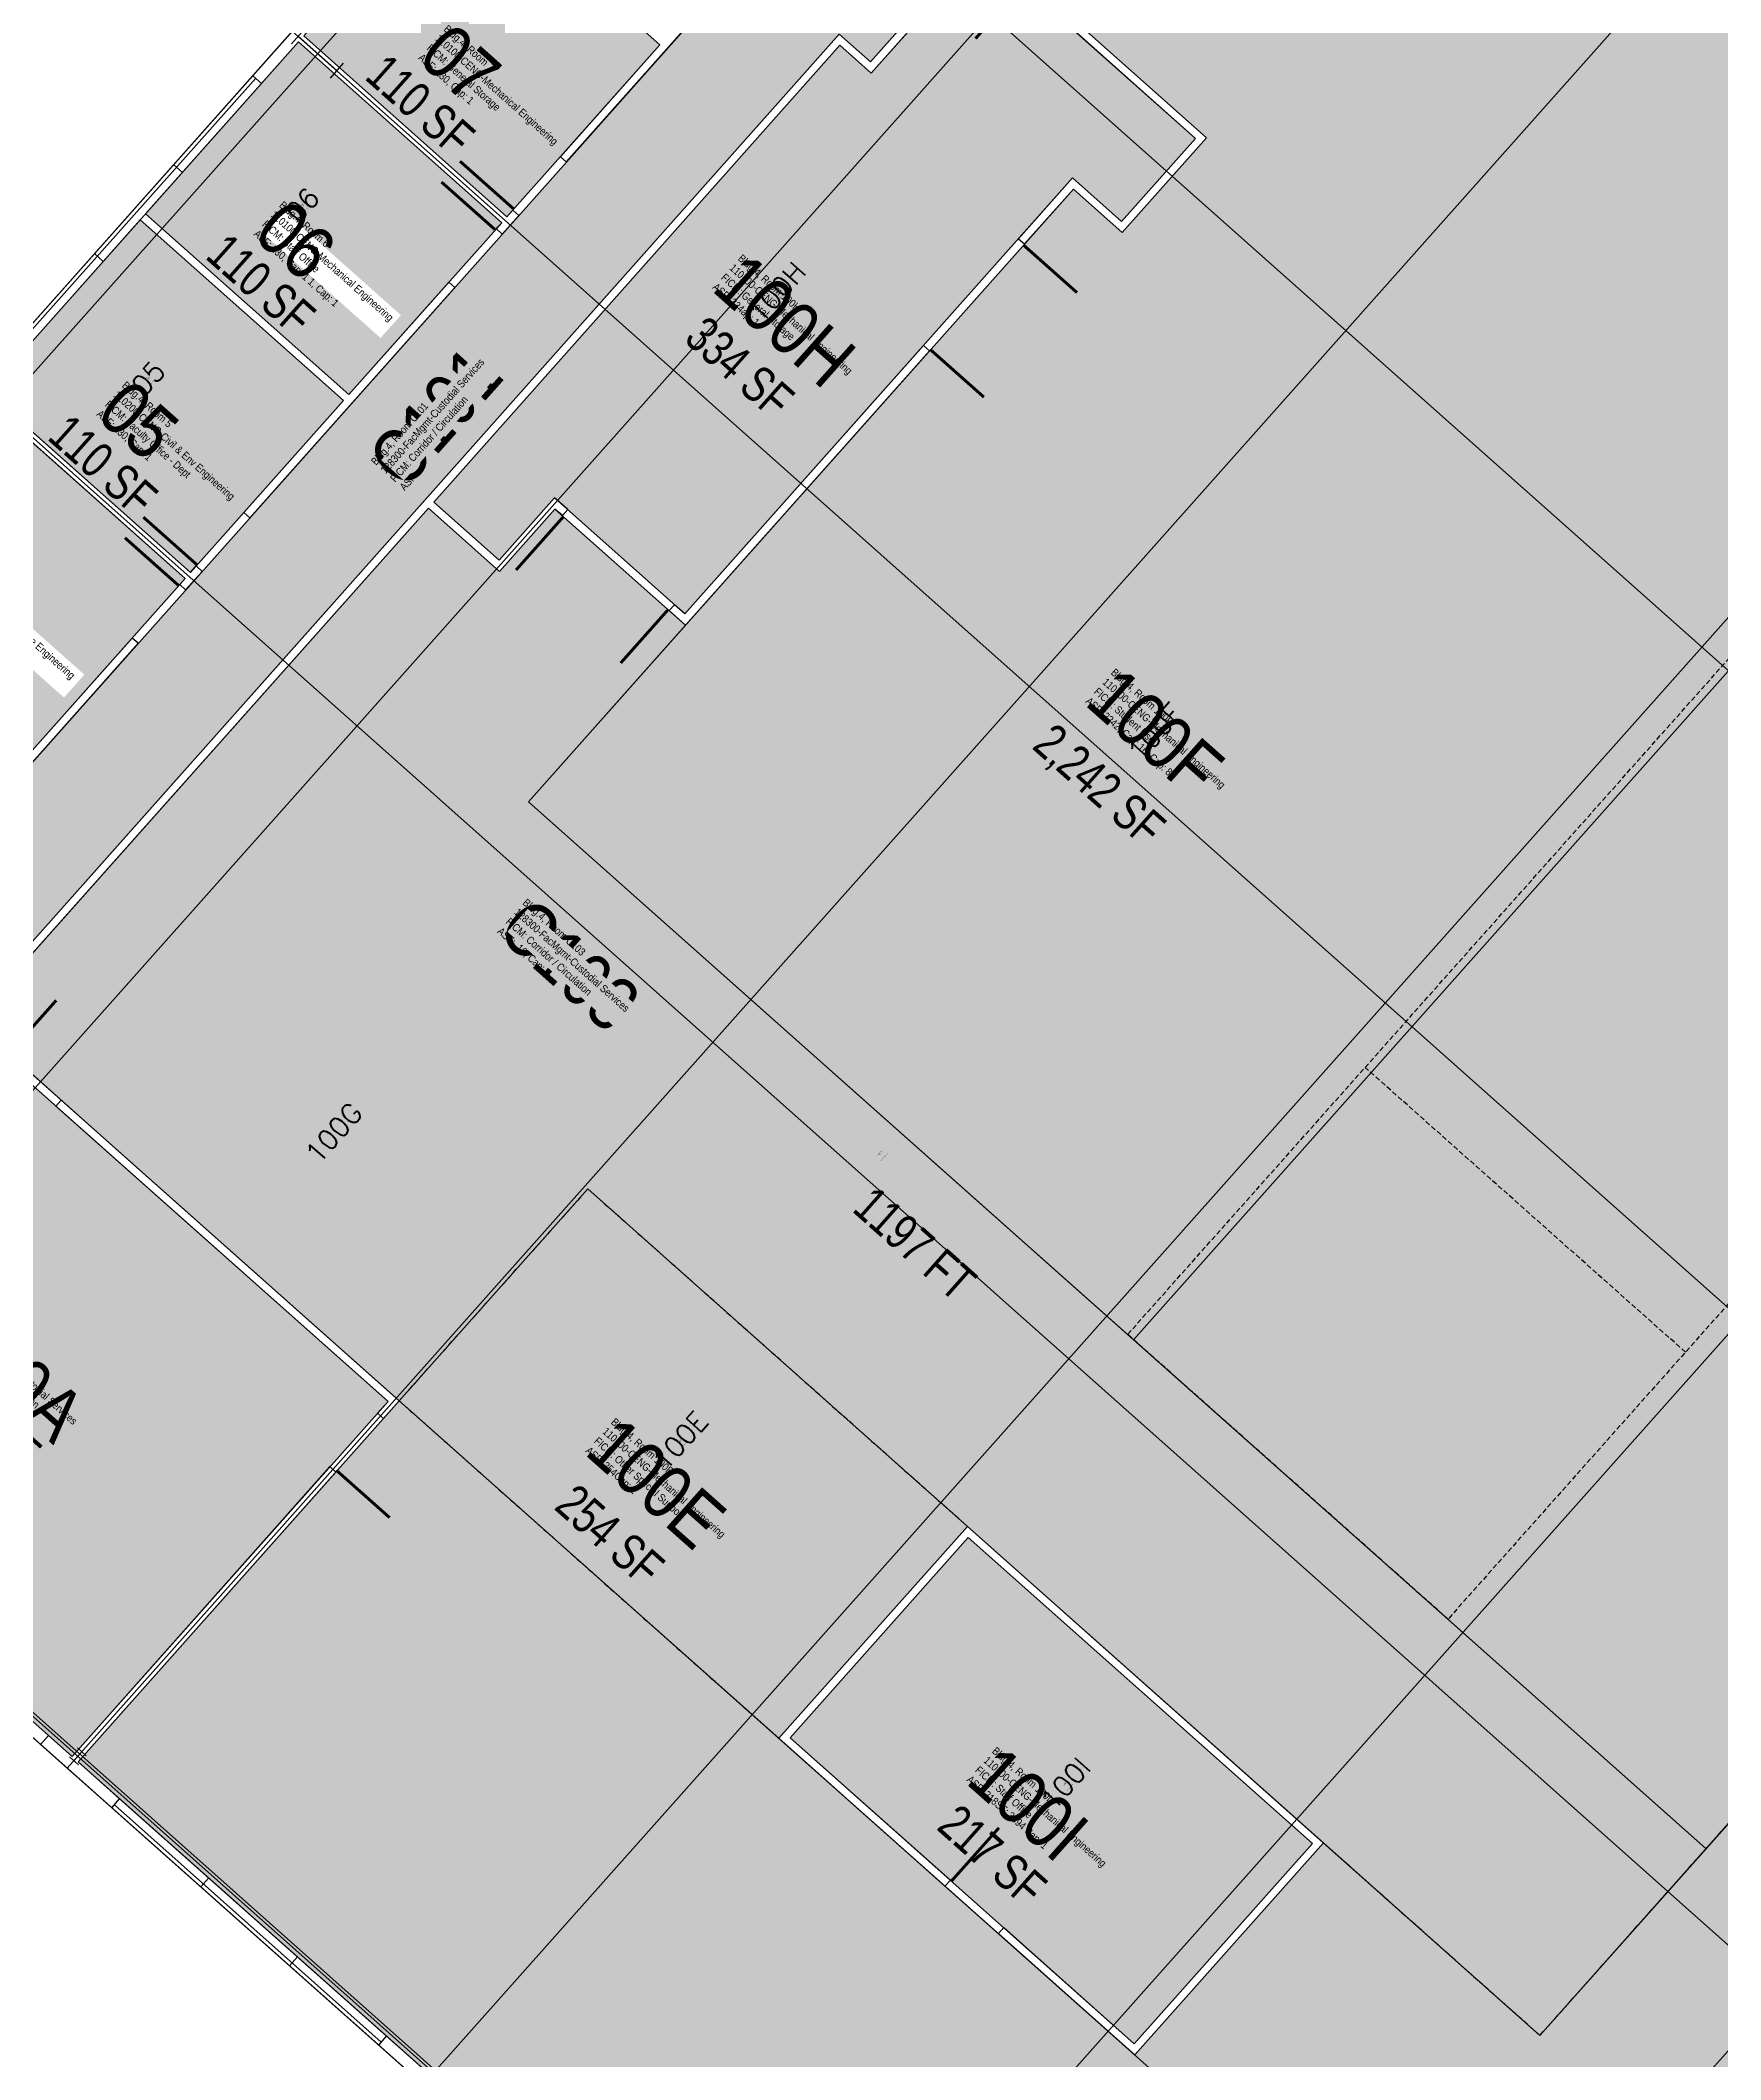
# Model space of a CAD drawing. Header units: inches. Extents: x 69197831 to 69201392, y 27694511 to 27697963.
# Drawn here: x 69199685 to 69200532, y 27696434 to 27697452 of the extents above; entities that cross this region are included whole.
import ezdxf
from ezdxf.enums import TextEntityAlignment as Align

# ---------------------------------------------------------------- set-up
doc = ezdxf.new("R2010")
doc.units = ezdxf.units.IN
doc.header["$LTSCALE"] = 10
doc.header["$MEASUREMENT"] = 0
doc.linetypes.add('DASHED2', pattern=[0.375, 0.25, -0.125])
doc.layers.get('0').update_dxf_attribs({"linetype": 'CONTINUOUS'})
for name, color, linetype in [('A-COLS', 5, 'CONTINUOUS'), ('A-DOOR', 2, 'CONTINUOUS'), ('A-FLOR', 3, 'CONTINUOUS'), ('A-GLAZ', 1, 'CONTINUOUS'), ('A-GRID', 1, 'CONTINUOUS'), ('A-IDEN-CNUM', 7, 'CONTINUOUS'), ('A-IDEN-FNUM', 1, 'CONTINUOUS'), ('A-IDEN-RNUM', 7, 'CONTINUOUS'), ('A-IDEN-SNUM', 4, 'CONTINUOUS'), ('A-IDEN-VNUM', 4, 'CONTINUOUS'), ('A-WALL', 5, 'CONTINUOUS'), ('AREA-ASSIGN', 7, 'CONTINUOUS'), ('AREA-GROSS', 1, 'CONTINUOUS'), ('AREA-TEXT', 3, 'CONTINUOUS'), ('Rooms-Category-Color', 7, 'CONTINUOUS'), ('Rooms-College-Color', 7, 'CONTINUOUS'), ('Rooms-Department-Color', 7, 'CONTINUOUS'), ('Rooms-Division-Color', 7, 'CONTINUOUS'), ('Rooms-Information', 7, 'CONTINUOUS')]:
    doc.layers.add(name, color=color, linetype=linetype)
doc.styles.add('CP_AREA', font='arial.ttf', dxfattribs={"height": 15})
doc.styles.add('CP_ROOMSNUMBER', font='arial.ttf', dxfattribs={"height": 1})
doc.styles.add('CP_ROOMVNUMBER', font='arial.ttf', dxfattribs={"width": 0.85, "height": 0.075})
doc.styles.add('ROOMFNUMBER', font='SIMPLEX', dxfattribs={"height": 0.833333})

# ---------------------------------------------------------------- blocks, each defined once
blk = doc.blocks.new('COLUMN')
for p, q in [((-0.5, -0.5), (-0.5, 0.5)), ((0.5, 0.5), (0.5, -0.5)), ((-0.5, 0), (0.5, 0))]:
    blk.add_line(p, q)

msp = doc.modelspace()

# ---------------------------------------------------------------- hatches: boundary and pattern name
at = {"layer": 'Rooms-Category-Color', "true_color": 0xfa9ba3}
for points in [[(69199840.5, 27697273.4), (69199738.1, 27697364.4), (69199815.2, 27697451.1), (69199917.6, 27697360)], [(69199760.7, 27697183.7), (69199658.3, 27697274.7), (69199735.4, 27697361.4), (69199837.8, 27697270.4)]]:
    msp.add_hatch(color=241, dxfattribs=at).paths.add_polyline_path(points)
at = {"layer": 'Rooms-Category-Color', "true_color": 0xe3c5e1}
msp.add_hatch(color=254, dxfattribs=at).paths.add_polyline_path([(69199681, 27697094), (69199578.6, 27697185.1), (69199655.7, 27697271.7), (69199758.1, 27697180.7)])
at = {"layer": 'Rooms-College-Color', "true_color": 0xadadad}
for points in [[(69199840.5, 27697273.4), (69199738.1, 27697364.4), (69199815.2, 27697451.1), (69199917.6, 27697360)], [(69199681, 27697094), (69199578.6, 27697185.1), (69199655.7, 27697271.7), (69199758.1, 27697180.7)]]:
    msp.add_hatch(color=253, dxfattribs=at).paths.add_polyline_path(points)
at = {"layer": 'Rooms-Department-Color', "true_color": 0x99d7b2}
for points in [[(69199840.5, 27697273.4), (69199738.1, 27697364.4), (69199815.2, 27697451.1), (69199917.6, 27697360)], [(69199760.7, 27697183.7), (69199658.3, 27697274.7), (69199735.4, 27697361.4), (69199837.8, 27697270.4)], [(69199681, 27697094), (69199578.6, 27697185.1), (69199655.7, 27697271.7), (69199758.1, 27697180.7)]]:
    msp.add_hatch(color=253, dxfattribs=at).paths.add_polyline_path(points)
at = {"layer": 'Rooms-Division-Color', "true_color": 0x99d7b2}
for points in [[(69199840.5, 27697273.4), (69199738.1, 27697364.4), (69199815.2, 27697451.1), (69199917.6, 27697360)], [(69199760.7, 27697183.7), (69199658.3, 27697274.7), (69199735.4, 27697361.4), (69199837.8, 27697270.4)], [(69199681, 27697094), (69199578.6, 27697185.1), (69199655.7, 27697271.7), (69199758.1, 27697180.7)]]:
    msp.add_hatch(color=253, dxfattribs=at).paths.add_polyline_path(points)

# ---------------------------------------------------------------- linework, layer by layer
at = {"layer": 'A-DOOR', "elevation": 0}
for points in [[(69200180.2, 27697479.7, 1.5, 1.5, 0), (69200156.3, 27697452.8, 0, 0, 0), (69200156.9, 27697452.3, 0, 0, 0.414214), (69200207.6, 27697457.4, 0, 0, 0.414214)], [(69199914.1, 27697356.6, 1.5, 1.5, 0), (69199887.2, 27697380.5, 0, 0, 0), (69199886.7, 27697380, 0, 0, 0.414214), (69199891.8, 27697329.3, 0, 0, 0.414214)], [(69200180.5, 27697348.7, 1.5, 1.5, 0), (69200207.4, 27697324.8, 0, 0, 0), (69200206.9, 27697324.2, 0, 0, -0.414214), (69200155.9, 27697323.4, 0, 0, -0.414214)], [(69200133.6, 27697296, 1.5, 1.5, 0), (69200160.5, 27697272.1, 0, 0, 0), (69200161, 27697272.7, 0, 0, 0.414214), (69200155.9, 27697323.4, 0, 0, 0.414214)], [(69199948.7, 27697211.9, 1.5, 1.5, 0), (69199924.8, 27697185, 0, 0, 0), (69199925.4, 27697184.5, 0, 0, 0.414214), (69199976.1, 27697189.6, 0, 0, 0.414214)], [(69199754.6, 27697177.3, 1.5, 1.5, 0), (69199727.7, 27697201.2, 0, 0, 0), (69199727.2, 27697200.6, 0, 0, 0.414214), (69199732.3, 27697149.9, 0, 0, 0.414214)], [(69200001.4, 27697165, 1.5, 1.5, 0), (69199977.5, 27697138.1, 0, 0, 0), (69199976.9, 27697138.6, 0, 0, -0.414214), (69199976.1, 27697189.6, 0, 0, -0.414214)], [(69199669.2, 27696941.2, 1.5, 1.5, 0), (69199693.1, 27696968.1, 0, 0, 0), (69199693.7, 27696967.6, 0, 0, -0.414214), (69199694.6, 27696916.7, 0, 0, -0.414214)], [(69199834.2, 27696731.3, 1.5, 1.5, 0), (69199861.1, 27696707.4, 0, 0, 0), (69199861.6, 27696707.9, 0, 0, 0.414214), (69199856.5, 27696758.6, 0, 0, 0.414214)]]:
    msp.add_lwpolyline(points, format="xyseb", dxfattribs=at)
at = {"layer": 'A-FLOR', "linetype": 'DASHED2'}
for p, q in [((69199865.9, 27696766.3, 0), (69199961, 27696873.1, 0)), ((69200233, 27696799.8, 0), (69200394.4, 27696656.3, 0)), ((69200440.7, 27696446.5, 0), (69200732.4, 27696774.6, 0)), ((69200331.6, 27696543.5, 0), (69200440.7, 27696446.5, 0))]:
    msp.add_line(p, q, dxfattribs=at)
at = {"layer": 'A-FLOR', "linetype": 'DASHED2', "elevation": 0}
for points in [[(69200233, 27696799.8), (69200650.6, 27697269.4)], [(69200700.4, 27697000.4), (69200394.4, 27696656.3)], [(69200514, 27696790.8), (69200352.6, 27696934.3)]]:
    msp.add_lwpolyline(points, dxfattribs=at)
at = {"layer": 'A-GLAZ'}
for p, q in [((69199752.2, 27697389.3, 0), (69199756.7, 27697385.3, 0)), ((69199712.3, 27697344.5, 0), (69199716.8, 27697340.5, 0)), ((69199859.5, 27696446.1, 0), (69199725, 27696565.7, 0)), ((69199855.6, 27696441.6, 0), (69199721.1, 27696561.2, 0)), ((69199856.9, 27696443.1, 0), (69199722.4, 27696562.7, 0)), ((69199765.9, 27696521.4, 0), (69199769.9, 27696525.8, 0)), ((69199810.7, 27696481.5, 0), (69199814.7, 27696486, 0))]:
    msp.add_line(p, q, dxfattribs=at)
at = {"layer": 'A-GRID'}
msp.add_line((69200236.7, 27696102.7, 0), (69201046.7, 27697013.6, 0), dxfattribs=at)
at = {"layer": 'A-WALL'}
for p, q in [((69200103.3, 27697441), (69200220.3, 27697572.6)), ((69200103.7, 27697435.4), (69200159.5, 27697498.2)), ((69199792.1, 27697434.1), (69199832, 27697479)), ((69199796.6, 27697430.2), (69199815.2, 27697451.1)), ((69200103.3, 27697441), (69200087.6, 27697455)), ((69200267.1, 27697402.5), (69200206.6, 27697456.3)), ((69200272.7, 27697402.8), (69200209.2, 27697459.3)), ((69200103.7, 27697435.4), (69200088, 27697449.4)), ((69199792.1, 27697434.1), (69199796.6, 27697430.2)), ((69200229.9, 27697360.6), (69200267.1, 27697402.5)), ((69200230.2, 27697355), (69200272.7, 27697402.8)), ((69200178, 27697351.9), (69200205.2, 27697382.6)), ((69200229.9, 27697360.6), (69200205.2, 27697382.6)), ((69200181, 27697349.3), (69200205.6, 27697376.9)), ((69200230.2, 27697355), (69200205.6, 27697376.9)), ((69199917.6, 27697360), (69199914.8, 27697357)), ((69199917.8, 27697354.3), (69199926.1, 27697363.6)), ((69199923.1, 27697366.3), (69199920.2, 27697363)), ((69199926.1, 27697363.6, 0), (69199923.1, 27697366.3, 0)), ((69199917.8, 27697354.3, 0), (69199914.8, 27697357, 0)), ((69200178, 27697351.9, 0), (69200181, 27697349.3, 0)), ((69199893.9, 27697327.4, 0), (69199890.9, 27697330.1, 0)), ((69200130.1, 27697298.1, 0), (69200133.1, 27697295.5, 0)), ((69199916.5, 27697184.3), (69199880.6, 27697216.2)), ((69199916.2, 27697190), (69199883.3, 27697219.2)), ((69199916.5, 27697184.3), (69199944.4, 27697215.7)), ((69199950.8, 27697215.4), (69199944.1, 27697221.3)), ((69199948.2, 27697212.4), (69199944.4, 27697215.7)), ((69199950.8, 27697215.4, 0), (69199948.2, 27697212.4, 0)), ((69199760.7, 27697183.7), (69199763.6, 27697187)), ((69199766.6, 27697184.3, 0), (69199763.6, 27697187, 0)), ((69199758.1, 27697180.7), (69199755.3, 27697177.6)), ((69199758.3, 27697175, 0), (69199755.3, 27697177.6, 0)), ((69199758.3, 27697175), (69199766.6, 27697184.3)), ((69200004.6, 27697167.5, 0), (69200002, 27697164.5, 0)), ((69200009.9, 27697162.9), (69200004.6, 27697167.5)), ((69200010.2, 27697157.2), (69200002, 27697164.5)), ((69199734.4, 27697148.1, 0), (69199731.4, 27697150.7, 0)), ((69199692.9, 27696914.8, 0), (69199695.6, 27696917.8, 0)), ((69199855, 27696760), (69199860.3, 27696765.9)), ((69199858, 27696757.3, 0), (69199855, 27696760, 0)), ((69199858, 27696757.3), (69199865.9, 27696766.3)), ((69199701.1, 27696587), (69199831, 27696733.1)), ((69199704.1, 27696584.3), (69199834, 27696730.4)), ((69199834, 27696730.4, 0), (69199831, 27696733.1, 0)), ((69199689.2, 27696597.6, 0), (69199685.2, 27696593.1, 0)), ((69199689.2, 27696597.6), (69199701.1, 27696587)), ((69200140.9, 27696521.7), (69200057.2, 27696596.2)), ((69200143.6, 27696524.7), (69200062.9, 27696596.5)), ((69199721.1, 27696561.2), (69199685.2, 27696593.1)), ((69199725, 27696565.7), (69199704.1, 27696584.3)), ((69199721.1, 27696561.2), (69199725, 27696565.7)), ((69200236.2, 27696442.3), (69200326, 27696543.2)), ((69200236.6, 27696436.7), (69200331.6, 27696543.5)), ((69200140.9, 27696521.7, 0), (69200143.6, 27696524.7, 0)), ((69200167.8, 27696497.8, 0), (69200170.5, 27696500.8, 0)), ((69200236.6, 27696436.7), (69200167.8, 27696497.8)), ((69200236.2, 27696442.3), (69200170.5, 27696500.8)), ((69199855.6, 27696441.6), (69199859.5, 27696446.1)), ((69199904.4, 27696406.2), (69199859.5, 27696446.1)), ((69199900.4, 27696401.7), (69199855.6, 27696441.6))]:
    msp.add_line(p, q, dxfattribs=at)
at = {"layer": 'AREA-ASSIGN', "elevation": 0}
for points in [[(69200235.9, 27696797.1), (69199931.1, 27697068.2), (69200205.6, 27697376.9), (69200230.2, 27697355), (69200272.7, 27697402.8), (69200162.2, 27697501.2), (69200225.9, 27697572.9), (69200178.1, 27697615.4), (69200202, 27697642.3), (69200249.9, 27697599.8), (69200279.1, 27697632.7), (69200142.4, 27697754.3), (69200135.7, 27697746.8), (69200103.6, 27697775.4), (69200141.8, 27697818.4), (69200701.5, 27697320.6)], [(69200235.9, 27696797.1), (69200524.4, 27696540.5), (69200990, 27697064), (69200701.5, 27697320.6)], [(69199865.9, 27696766.3), (69200057.2, 27696596.2), (69200152.3, 27696703), (69199961, 27696873.1)]]:
    msp.add_lwpolyline(points, close=True, dxfattribs=at)
at = {"layer": 'AREA-ASSIGN'}
for points in [[(69199650.7, 27696957.7), (69199709, 27696905.8), (69199865.9, 27696766.3), (69199961, 27696873.1), (69200440.7, 27696446.5), (69200524.4, 27696540.5), (69199931.1, 27697068.2), (69199931.1, 27697068.2), (69200010.2, 27697157.2), (69199944.4, 27697215.7), (69199916.5, 27697184.3), (69199880.6, 27697216.2)], [(69200062.9, 27696596.5), (69200236.2, 27696442.3), (69200326, 27696543.2), (69200152.6, 27696697.4)]]:
    msp.add_lwpolyline(points, close=True, dxfattribs=at)

# ---------------------------------------------------------------- block references
at = {"layer": 'A-COLS'}
for p, xscale, yscale, zscale, rotation in [((69199824.7, 27697445.3, 0), 25.99999999813736, 9.999999995133361, 25.99999999813736, 318.3538051004411), ((69199704, 27696587.1, 0), 6, 6, 6, 48.35380507581309)]:
    msp.add_blockref('COLUMN', p, dxfattribs=dict(at, xscale=xscale, yscale=yscale, zscale=zscale, rotation=rotation))

# ---------------------------------------------------------------- texts
at = {"layer": 'A-IDEN-CNUM', "style": 'CP_ROOMSNUMBER'}
msp.add_text('CAD #004-A_C103-00', height=0.36, rotation=48.3538, dxfattribs=at).set_placement((69200110.3, 27696889.1, 0), align=Align.MIDDLE)
at = {"layer": 'A-IDEN-FNUM', "style": 'ROOMFNUMBER'}
msp.add_text('100G', height=9.96, rotation=48.3538, dxfattribs=at).set_placement((69199833, 27696901.3, 0), align=Align.MIDDLE)
at = {"layer": 'A-IDEN-RNUM', "style": 'CP_ROOMSNUMBER'}
for s, p in [('0006-00', (69199817.2, 27697369, 0)), ('0100-H0', (69200056.3, 27697325, 0)), ('0005-00', (69199739.4, 27697281.6, 0)), ('C101-00', (69199881.9, 27697259.3, 0)), ('0100-F0', (69200246.9, 27697103.3, 0)), ('C103-00', (69200108.1, 27696891.1, 0)), ('0100-E0', (69200007.4, 27696746.2, 0)), ('0100-I0', (69200201.6, 27696573.4, 0))]:
    msp.add_text(s, height=0.36, rotation=318.35, dxfattribs=at).set_placement(p, align=Align.MIDDLE)
at = {"layer": 'A-IDEN-SNUM', "style": 'CP_ROOMSNUMBER'}
for s, p in [('0040000600', (69199817.2, 27697369, 0)), ('00400100H0', (69200056.3, 27697325, 0)), ('0040000500', (69199739.4, 27697281.6, 0)), ('0040C10100', (69199881.9, 27697259.3, 0)), ('00400100F0', (69200246.9, 27697103.3, 0)), ('0040C10300', (69200108.1, 27696891.1, 0)), ('00400100E0', (69200007.4, 27696746.2, 0)), ('00400100I0', (69200201.6, 27696573.4, 0))]:
    msp.add_text(s, height=0.36, rotation=48.3538, dxfattribs=at).set_placement(p, align=Align.MIDDLE)
at = {"layer": 'A-IDEN-VNUM', "style": 'CP_ROOMVNUMBER', "width": 0.85}
for s, rotation, p in [('C101', 48.3538, (69199884, 27697262.2, 0)), ('C103', 318.3538, (69199951.8, 27696986.1, 0))]:
    msp.add_text(s, height=27, rotation=rotation, dxfattribs=at).set_placement(p, align=Align.MIDDLE_CENTER)
at = {"layer": 'AREA-TEXT', "style": 'CP_AREA', "width": 0.75}
for s, p in [('110 SF', (69199876.6, 27697419.3, 0)), ('110 SF', (69199796.3, 27697328.9, 0)), ('334 SF', (69200037.5, 27697287.1, 0)), ('110 SF', (69199716.7, 27697237.7, 0)), ('2,242 SF', (69200218.8, 27697076.7, 0)), ('1197 FT', (69200125.8, 27696845.5, 0)), ('516 SF', (69199658.1, 27696756.7, 0)), ('254 SF', (69199972.1, 27696698.6, 0)), ('217 SF', (69200164.8, 27696537.2, 0))]:
    msp.add_text(s, height=18, rotation=318.3538, dxfattribs=at).set_placement(p, align=Align.MIDDLE_CENTER)

# ---------------------------------------------------------------- next in the draw order: texts
at = {"layer": 'Rooms-Information', "width": 86.4, "attachment_point": 7, "style": 'CP_ROOMVNUMBER', "bg_fill": 3, "box_fill_scale": 0, "bg_fill_color": 256, "bg_fill_true_color": 3254780160, "bg_fill_transparency": 256}
for s, insert, char_height, rotation in [('Bldg.4, Room 7^M^J110100-CENG-Mechanical Engineering^M^JFICM: General Storage^M^JASF: 130, Cap: 1', (69199874.4, 27697441.8, 0), 3.857, 318.3538), ('Bldg.4, Room 100H^M^J110100-CENG-Mechanical Engineering^M^JFICM: General Storage^M^JASF: 334ap: 1', (69200022.7, 27697326.2, 0), 3.857, 318.3538), ('Bldg.4, Room C101^M^J128300-FacMgmt-Custodial Services^M^JFICM: Corridor / Circulation^M^JASF: ', (69199868.7, 27697224.6, 0), 3.857, 48.3538), ('Bldg.4, Room 5^M^J110200-CENG-Civil & Env Engineering^M^JFICM: Faculty Office - Dept^M^JASF: 130, Cap: 1', (69199712.3, 27697262.2, 0), 3.8571, 318.3538), ('Bldg.4, Room 4^M^J111200-CENG-Aerospace Engineering^M^JFICM: General Storage^M^JASF: 130, Cap: 1, Cap: 1', (69199632, 27697171.8, 0), 3.8571, 318.3538), ('Bldg.4, Room 100F^M^J110100-CENG-Mechanical Engineering^M^JFICM: Student Use^M^JASF: 2242, Cap: 16, Cap: 8', (69200210.6, 27697117.5, 0), 3.8571, 318.3538), ('Bldg.4, Room C103^M^J128300-FacMgmt-Custodial Services^M^JFICM: Corridor / Circulation^M^JASF:  16, Cap: 8', (69199914.2, 27697001.5, 0), 3.8571, 318.3538), ('Bldg.4, Room 100A^M^J128300-FacMgmt-Custodial Services^M^JFICM: Corridor / Circulation^M^JASF: 516p: 1', (69199635.9, 27696793.5, 0), 3.8571, 318.3538), ('Bldg.4, Room 100E^M^J110100-CENG-Mechanical Engineering^M^JFICM: Other Special Support^M^JASF: 254Cap: 1', (69199958.7, 27696739.8, 0), 3.8571, 318.3538), ('Bldg.4, Room 100I^M^J110100-CENG-Mechanical Engineering^M^JFICM: Staff Office^M^JASF: 218SF: 3094 Cap: 1', (69200150.7, 27696574, 0), 3.8571, 318.3538)]:
    msp.add_mtext(s, dxfattribs=dict(at, insert=insert, char_height=char_height, rotation=rotation))

# ---------------------------------------------------------------- next in the draw order: hatches: boundary and pattern name
at = {"layer": 'Rooms-Category-Color', "true_color": 0xfbafa2}
msp.add_hatch(color=21, dxfattribs=at).paths.add_polyline_path([(69200235.9, 27696797.1), (69199931.1, 27697068.2), (69200205.6, 27697376.9), (69200230.2, 27697355), (69200272.7, 27697402.8), (69200162.2, 27697501.2), (69200225.9, 27697572.9), (69200178.1, 27697615.4), (69200202, 27697642.3), (69200249.9, 27697599.8), (69200279.1, 27697632.7), (69200142.4, 27697754.3), (69200135.7, 27697746.8), (69200103.6, 27697775.4), (69200141.8, 27697818.4), (69200701.5, 27697320.6)])
at = {"layer": 'Rooms-Category-Color', "true_color": 0xe3c5e1}
msp.add_hatch(color=254, dxfattribs=at).paths.add_polyline_path([(69199883.3, 27697219.2), (69200088, 27697449.4), (69200103.7, 27697435.4), (69200159.5, 27697498.2), (69200267.1, 27697402.5), (69200229.9, 27697360.6), (69200205.2, 27697382.6), (69200009.9, 27697162.9), (69199944.1, 27697221.3), (69199916.2, 27697190)])
at = {"layer": 'Rooms-Category-Color', "true_color": 0xe3f498}
for points in [[(69200235.9, 27696797.1), (69200524.4, 27696540.5), (69200990, 27697064), (69200701.5, 27697320.6)], [(69199865.9, 27696766.3), (69200057.2, 27696596.2), (69200152.3, 27696703), (69199961, 27696873.1)], [(69199704.1, 27696584.3), (69199865.9, 27696766.3), (69200236.6, 27696436.7), (69200331.6, 27696543.5), (69200440.7, 27696446.5), (69200732.4, 27696774.6), (69200882, 27696641.6), (69200815.5, 27696566.8), (69200722.8, 27696649.3), (69200738.7, 27696667.3), (69200735.7, 27696669.9), (69200653.3, 27696577.3), (69200656.3, 27696574.6), (69200720.1, 27696646.3), (69200830.1, 27696548.5), (69200832.7, 27696551.5), (69200818.5, 27696564.2), (69200885, 27696638.9), (69200976.8, 27696557.2), (69200910.3, 27696482.5), (69200886.5, 27696503.7), (69200883.9, 27696500.7), (69200907.7, 27696479.5), (69200428.2, 27695940.4)]]:
    msp.add_hatch(color=61, dxfattribs=at).paths.add_polyline_path(points)
at = {"layer": 'Rooms-Category-Color', "true_color": 0xadadad}
for points in [[(69199650.7, 27696957.7), (69199709, 27696905.8), (69199865.9, 27696766.3), (69199961, 27696873.1), (69200440.7, 27696446.5), (69200524.4, 27696540.5), (69199931.1, 27697068.2), (69200010.2, 27697157.2), (69199944.4, 27697215.7), (69199916.5, 27697184.3), (69199880.6, 27697216.2)], [(69199516.8, 27696813.1), (69199661.8, 27696684.2), (69199630.9, 27696649.4), (69199701.1, 27696587), (69199860.3, 27696765.9), (69199645.1, 27696957.3), (69199600.2, 27696997.2), (69199441.1, 27696818.2), (69199485.9, 27696778.4)]]:
    msp.add_hatch(color=253, dxfattribs=at).paths.add_polyline_path(points)
at = {"layer": 'Rooms-Category-Color', "true_color": 0xfa9ba3}
msp.add_hatch(color=241, dxfattribs=at).paths.add_polyline_path([(69200062.9, 27696596.5), (69200236.2, 27696442.3), (69200326, 27696543.2), (69200152.6, 27696697.4)])
at = {"layer": 'Rooms-College-Color', "true_color": 0xadadad}
for points in [[(69200235.9, 27696797.1), (69199931.1, 27697068.2), (69200205.6, 27697376.9), (69200230.2, 27697355), (69200272.7, 27697402.8), (69200162.2, 27697501.2), (69200225.9, 27697572.9), (69200178.1, 27697615.4), (69200202, 27697642.3), (69200249.9, 27697599.8), (69200279.1, 27697632.7), (69200142.4, 27697754.3), (69200135.7, 27697746.8), (69200103.6, 27697775.4), (69200141.8, 27697818.4), (69200701.5, 27697320.6)], [(69199883.3, 27697219.2), (69200088, 27697449.4), (69200103.7, 27697435.4), (69200159.5, 27697498.2), (69200267.1, 27697402.5), (69200229.9, 27697360.6), (69200205.2, 27697382.6), (69200009.9, 27697162.9), (69199944.1, 27697221.3), (69199916.2, 27697190)], [(69200235.9, 27696797.1), (69200524.4, 27696540.5), (69200990, 27697064), (69200701.5, 27697320.6)], [(69199650.7, 27696957.7), (69199709, 27696905.8), (69199865.9, 27696766.3), (69199961, 27696873.1), (69200440.7, 27696446.5), (69200524.4, 27696540.5), (69199931.1, 27697068.2), (69200010.2, 27697157.2), (69199944.4, 27697215.7), (69199916.5, 27697184.3), (69199880.6, 27697216.2)], [(69199516.8, 27696813.1), (69199661.8, 27696684.2), (69199630.9, 27696649.4), (69199701.1, 27696587), (69199860.3, 27696765.9), (69199645.1, 27696957.3), (69199600.2, 27696997.2), (69199441.1, 27696818.2), (69199485.9, 27696778.4)], [(69199865.9, 27696766.3), (69200057.2, 27696596.2), (69200152.3, 27696703), (69199961, 27696873.1)], [(69199704.1, 27696584.3), (69199865.9, 27696766.3), (69200236.6, 27696436.7), (69200331.6, 27696543.5), (69200440.7, 27696446.5), (69200732.4, 27696774.6), (69200882, 27696641.6), (69200815.5, 27696566.8), (69200722.8, 27696649.3), (69200738.7, 27696667.3), (69200735.7, 27696669.9), (69200653.3, 27696577.3), (69200656.3, 27696574.6), (69200720.1, 27696646.3), (69200830.1, 27696548.5), (69200832.7, 27696551.5), (69200818.5, 27696564.2), (69200885, 27696638.9), (69200976.8, 27696557.2), (69200910.3, 27696482.5), (69200886.5, 27696503.7), (69200883.9, 27696500.7), (69200907.7, 27696479.5), (69200428.2, 27695940.4)], [(69200062.9, 27696596.5), (69200236.2, 27696442.3), (69200326, 27696543.2), (69200152.6, 27696697.4)]]:
    msp.add_hatch(color=253, dxfattribs=at).paths.add_polyline_path(points)
at = {"layer": 'Rooms-Department-Color', "true_color": 0x99d7b2}
for points in [[(69200235.9, 27696797.1), (69199931.1, 27697068.2), (69200205.6, 27697376.9), (69200230.2, 27697355), (69200272.7, 27697402.8), (69200162.2, 27697501.2), (69200225.9, 27697572.9), (69200178.1, 27697615.4), (69200202, 27697642.3), (69200249.9, 27697599.8), (69200279.1, 27697632.7), (69200142.4, 27697754.3), (69200135.7, 27697746.8), (69200103.6, 27697775.4), (69200141.8, 27697818.4), (69200701.5, 27697320.6)], [(69199883.3, 27697219.2), (69200088, 27697449.4), (69200103.7, 27697435.4), (69200159.5, 27697498.2), (69200267.1, 27697402.5), (69200229.9, 27697360.6), (69200205.2, 27697382.6), (69200009.9, 27697162.9), (69199944.1, 27697221.3), (69199916.2, 27697190)], [(69200235.9, 27696797.1), (69200524.4, 27696540.5), (69200990, 27697064), (69200701.5, 27697320.6)], [(69199865.9, 27696766.3), (69200057.2, 27696596.2), (69200152.3, 27696703), (69199961, 27696873.1)], [(69199704.1, 27696584.3), (69199865.9, 27696766.3), (69200236.6, 27696436.7), (69200331.6, 27696543.5), (69200440.7, 27696446.5), (69200732.4, 27696774.6), (69200882, 27696641.6), (69200815.5, 27696566.8), (69200722.8, 27696649.3), (69200738.7, 27696667.3), (69200735.7, 27696669.9), (69200653.3, 27696577.3), (69200656.3, 27696574.6), (69200720.1, 27696646.3), (69200830.1, 27696548.5), (69200832.7, 27696551.5), (69200818.5, 27696564.2), (69200885, 27696638.9), (69200976.8, 27696557.2), (69200910.3, 27696482.5), (69200886.5, 27696503.7), (69200883.9, 27696500.7), (69200907.7, 27696479.5), (69200428.2, 27695940.4)], [(69200062.9, 27696596.5), (69200236.2, 27696442.3), (69200326, 27696543.2), (69200152.6, 27696697.4)]]:
    msp.add_hatch(color=253, dxfattribs=at).paths.add_polyline_path(points)
at = {"layer": 'Rooms-Department-Color', "true_color": 0xacacac}
for points in [[(69199650.7, 27696957.7), (69199709, 27696905.8), (69199865.9, 27696766.3), (69199961, 27696873.1), (69200440.7, 27696446.5), (69200524.4, 27696540.5), (69199931.1, 27697068.2), (69200010.2, 27697157.2), (69199944.4, 27697215.7), (69199916.5, 27697184.3), (69199880.6, 27697216.2)], [(69199516.8, 27696813.1), (69199661.8, 27696684.2), (69199630.9, 27696649.4), (69199701.1, 27696587), (69199860.3, 27696765.9), (69199645.1, 27696957.3), (69199600.2, 27696997.2), (69199441.1, 27696818.2), (69199485.9, 27696778.4)]]:
    msp.add_hatch(color=253, dxfattribs=at).paths.add_polyline_path(points)
at = {"layer": 'Rooms-Division-Color', "true_color": 0x99d7b2}
for points in [[(69200235.9, 27696797.1), (69199931.1, 27697068.2), (69200205.6, 27697376.9), (69200230.2, 27697355), (69200272.7, 27697402.8), (69200162.2, 27697501.2), (69200225.9, 27697572.9), (69200178.1, 27697615.4), (69200202, 27697642.3), (69200249.9, 27697599.8), (69200279.1, 27697632.7), (69200142.4, 27697754.3), (69200135.7, 27697746.8), (69200103.6, 27697775.4), (69200141.8, 27697818.4), (69200701.5, 27697320.6)], [(69199883.3, 27697219.2), (69200088, 27697449.4), (69200103.7, 27697435.4), (69200159.5, 27697498.2), (69200267.1, 27697402.5), (69200229.9, 27697360.6), (69200205.2, 27697382.6), (69200009.9, 27697162.9), (69199944.1, 27697221.3), (69199916.2, 27697190)], [(69200235.9, 27696797.1), (69200524.4, 27696540.5), (69200990, 27697064), (69200701.5, 27697320.6)], [(69199865.9, 27696766.3), (69200057.2, 27696596.2), (69200152.3, 27696703), (69199961, 27696873.1)], [(69199704.1, 27696584.3), (69199865.9, 27696766.3), (69200236.6, 27696436.7), (69200331.6, 27696543.5), (69200440.7, 27696446.5), (69200732.4, 27696774.6), (69200882, 27696641.6), (69200815.5, 27696566.8), (69200722.8, 27696649.3), (69200738.7, 27696667.3), (69200735.7, 27696669.9), (69200653.3, 27696577.3), (69200656.3, 27696574.6), (69200720.1, 27696646.3), (69200830.1, 27696548.5), (69200832.7, 27696551.5), (69200818.5, 27696564.2), (69200885, 27696638.9), (69200976.8, 27696557.2), (69200910.3, 27696482.5), (69200886.5, 27696503.7), (69200883.9, 27696500.7), (69200907.7, 27696479.5), (69200428.2, 27695940.4)], [(69200062.9, 27696596.5), (69200236.2, 27696442.3), (69200326, 27696543.2), (69200152.6, 27696697.4)]]:
    msp.add_hatch(color=253, dxfattribs=at).paths.add_polyline_path(points)
at = {"layer": 'Rooms-Division-Color', "true_color": 0xadadad}
for points in [[(69199650.7, 27696957.7), (69199709, 27696905.8), (69199865.9, 27696766.3), (69199961, 27696873.1), (69200440.7, 27696446.5), (69200524.4, 27696540.5), (69199931.1, 27697068.2), (69200010.2, 27697157.2), (69199944.4, 27697215.7), (69199916.5, 27697184.3), (69199880.6, 27697216.2)], [(69199516.8, 27696813.1), (69199661.8, 27696684.2), (69199630.9, 27696649.4), (69199701.1, 27696587), (69199860.3, 27696765.9), (69199645.1, 27696957.3), (69199600.2, 27696997.2), (69199441.1, 27696818.2), (69199485.9, 27696778.4)]]:
    msp.add_hatch(color=253, dxfattribs=at).paths.add_polyline_path(points)

# ---------------------------------------------------------------- next in the draw order: linework, layer by layer
at = {"layer": 'A-DOOR', "elevation": 0}
for points in [[(69199923.4, 27697367.1, 1.5, 1.5, 0), (69199896.5, 27697391, 0, 0, 0), (69199897, 27697391.5, 0, 0, -0.414214), (69199948, 27697392.4, 0, 0, -0.414214)], [(69199763.9, 27697187.7, 1.5, 1.5, 0), (69199737, 27697211.6, 0, 0, 0), (69199737.5, 27697212.2, 0, 0, -0.414214), (69199788.5, 27697213.1, 0, 0, -0.414214)], [(69200144.1, 27696524.2, 1.5, 1.5, 0), (69200168.1, 27696551.1, 0, 0, 0), (69200168.6, 27696550.6, 0, 0, -0.402715), (69200170.5, 27696500.8, 0, 0, -0.414214)]]:
    msp.add_lwpolyline(points, format="xyseb", dxfattribs=at)
at = {"layer": 'A-FLOR', "linetype": 'DASHED2'}
for p, q in [((69199961, 27696873.1, 0), (69200152.3, 27696703, 0)), ((69199865.9, 27696766.3, 0), (69200057.2, 27696596.2, 0))]:
    msp.add_line(p, q, dxfattribs=at)
at = {"layer": 'A-GRID'}
for p, q in [((69201073, 27696656.4, 0), (69199971.5, 27697635.9, 0)), ((69199878, 27696421.7, 0), (69200688, 27697332.6, 0)), ((69200754, 27696297.7, 0), (69199652.5, 27697277.2, 0)), ((69200057.3, 27696262.2, 0), (69200867.4, 27697173.1, 0)), ((69200594.5, 27696118.4, 0), (69199493, 27697097.9, 0)), ((69200428.7, 27695931.9, 0), (69199327.2, 27696911.4, 0)), ((69200434, 27695937.9, 0), (69199332.6, 27696917.4, 0)), ((69200435, 27695939, 0), (69199333.6, 27696918.5, 0))]:
    msp.add_line(p, q, dxfattribs=at)
at = {"layer": 'A-WALL'}
for p, q in [((69199997.3, 27697449.7), (69199890.4, 27697544.7)), ((69199950, 27697390.6), (69200053.4, 27697506.8)), ((69199997.3, 27697449.7), (69199947.1, 27697393.2)), ((69200088, 27697449.4), (69199883.3, 27697219.2)), ((69199950, 27697390.6, 0), (69199947.1, 27697393.2, 0)), ((69200009.9, 27697162.9), (69200130.1, 27697298.1)), ((69200010.2, 27697157.2), (69200133.1, 27697295.5)), ((69199758.1, 27697180.7), (69199655.7, 27697271.7)), ((69199760.7, 27697183.7), (69199658.3, 27697274.7)), ((69199787.6, 27697213.9), (69199837.8, 27697270.4)), ((69199650.7, 27696957.7), (69199880.6, 27697216.2)), ((69199916.2, 27697190), (69199944.1, 27697221.3)), ((69199790.6, 27697211.2, 0), (69199787.6, 27697213.9, 0)), ((69199631.1, 27697031.9), (69199734.4, 27697148.1)), ((69199731.4, 27697150.7), (69199681, 27697094)), ((69199860.3, 27696765.9), (69199692.9, 27696914.8)), ((69199865.9, 27696766.3), (69199695.6, 27696917.8)), ((69200057.2, 27696596.2), (69200152.3, 27696703)), ((69200062.9, 27696596.5), (69200152.6, 27696697.4)), ((69200331.6, 27696543.5), (69200152.3, 27696703)), ((69200326, 27696543.2), (69200152.6, 27696697.4))]:
    msp.add_line(p, q, dxfattribs=at)
at = {"layer": 'AREA-ASSIGN'}
for points in [[(69199883.3, 27697219.2), (69200088, 27697449.4), (69200103.7, 27697435.4), (69200159.5, 27697498.2), (69200267.1, 27697402.5), (69200229.9, 27697360.6), (69200205.2, 27697382.6), (69200009.9, 27697162.9), (69199944.1, 27697221.3), (69199916.2, 27697190)], [(69199681, 27697094), (69199578.6, 27697185.1), (69199655.7, 27697271.7), (69199758.1, 27697180.7)], [(69199516.8, 27696813.1), (69199661.8, 27696684.2), (69199630.9, 27696649.4), (69199701.1, 27696587), (69199860.3, 27696765.9), (69199645.1, 27696957.3), (69199600.2, 27696997.2), (69199441.1, 27696818.2), (69199485.9, 27696778.4)], [(69199704.1, 27696584.3), (69199865.9, 27696766.3), (69200236.6, 27696436.7), (69200331.6, 27696543.5), (69200440.7, 27696446.5), (69200732.4, 27696774.6), (69200882, 27696641.6), (69200815.5, 27696566.8), (69200722.8, 27696649.3), (69200738.7, 27696667.3), (69200735.7, 27696669.9), (69200653.3, 27696577.3), (69200656.3, 27696574.6), (69200720.1, 27696646.3), (69200830.1, 27696548.5), (69200832.7, 27696551.5), (69200818.5, 27696564.2), (69200885, 27696638.9), (69200976.8, 27696557.2), (69200910.3, 27696482.5), (69200886.5, 27696503.7), (69200883.9, 27696500.7), (69200907.7, 27696479.5), (69200428.2, 27695940.4)]]:
    msp.add_lwpolyline(points, close=True, dxfattribs=at)

# ---------------------------------------------------------------- next in the draw order: texts
at = {"layer": 'A-IDEN-CNUM', "style": 'CP_ROOMSNUMBER'}
for s, p in [('CAD #004-A_0100-0H', (69200058.6, 27697323, 0)), ('CAD #004-A_0005-00', (69199741.6, 27697279.6, 0)), ('CAD #004-A_C101-00', (69199884.1, 27697257.3, 0)), ('CAD #004-A_0100-0F', (69200249.1, 27697101.3, 0)), ('CAD #004-A_0100-0E', (69200009.6, 27696744.2, 0)), ('CAD #004-A_0100-0I', (69200203.9, 27696571.5, 0))]:
    msp.add_text(s, height=0.36, rotation=48.3538, dxfattribs=at).set_placement(p, align=Align.MIDDLE)
at = {"layer": 'A-IDEN-FNUM', "style": 'ROOMFNUMBER'}
for s, p in [('100H', (69200056.3, 27697325, 0)), ('05', (69199739.4, 27697281.6, 0)), ('100F', (69200246.9, 27697103.3, 0)), ('100E', (69200007.4, 27696746.2, 0)), ('100I', (69200201.6, 27696573.4, 0))]:
    msp.add_text(s, height=9.96, rotation=48.3538, dxfattribs=at).set_placement(p, align=Align.MIDDLE)
at = {"layer": 'A-IDEN-VNUM', "style": 'CP_ROOMVNUMBER', "width": 0.85}
for s, p in [('07', (69199896.7, 27697440.1, 0)), ('100H', (69200060.3, 27697310.8, 0)), ('05', (69199734.6, 27697260.5, 0)), ('100F', (69200246.9, 27697103.3, 0)), ('100A', (69199672.8, 27696778.7, 0)), ('100E', (69199995.6, 27696725, 0)), ('100I', (69200183, 27696563.3, 0))]:
    msp.add_text(s, height=27, rotation=318.3538, dxfattribs=at).set_placement(p, align=Align.MIDDLE_CENTER)
at = {"layer": 'Rooms-Information', "insert": (69199791.5, 27697353, 0), "char_height": 3.8571, "width": 86.4, "attachment_point": 7, "rotation": 318.3538, "style": 'CP_ROOMVNUMBER', "bg_fill": 3, "box_fill_scale": 0, "bg_fill_color": 256, "bg_fill_true_color": 3254780160, "bg_fill_transparency": 256}
msp.add_mtext('Bldg.4, Room 6^M^J110100-CENG-Mechanical Engineering^M^JFICM: Staff Office^M^JASF: 130, Cap: 1 1, Cap: 1', dxfattribs=at)

# ---------------------------------------------------------------- next in the draw order: hatches: boundary and pattern name
at = {"layer": 'Rooms-Category-Color', "true_color": 0xadadad}
msp.add_hatch(color=253, dxfattribs=at).paths.add_polyline_path([(69200095.7, 27697522.8), (69200080, 27697536.7), (69199600.9, 27696997.9), (69199645.7, 27696958.1), (69200087.6, 27697455), (69200103.3, 27697441), (69200220.3, 27697572.6), (69200175.5, 27697612.4)])
at = {"layer": 'Rooms-Category-Color', "true_color": 0xe3c5e1}
msp.add_hatch(color=254, dxfattribs=at).paths.add_polyline_path([(69199920.2, 27697363), (69199817.8, 27697454.1), (69199894.9, 27697540.7), (69199997.3, 27697449.7)])
at = {"layer": 'Rooms-College-Color', "true_color": 0xadadad}
for points in [[(69200095.7, 27697522.8), (69200080, 27697536.7), (69199600.9, 27696997.9), (69199645.7, 27696958.1), (69200087.6, 27697455), (69200103.3, 27697441), (69200220.3, 27697572.6), (69200175.5, 27697612.4)], [(69199920.2, 27697363), (69199817.8, 27697454.1), (69199894.9, 27697540.7), (69199997.3, 27697449.7)], [(69199760.7, 27697183.7), (69199658.3, 27697274.7), (69199735.4, 27697361.4), (69199837.8, 27697270.4)]]:
    msp.add_hatch(color=253, dxfattribs=at).paths.add_polyline_path(points)
at = {"layer": 'Rooms-Department-Color', "true_color": 0xacacac}
msp.add_hatch(color=253, dxfattribs=at).paths.add_polyline_path([(69200095.7, 27697522.8), (69200080, 27697536.7), (69199600.9, 27696997.9), (69199645.7, 27696958.1), (69200087.6, 27697455), (69200103.3, 27697441), (69200220.3, 27697572.6), (69200175.5, 27697612.4)])
at = {"layer": 'Rooms-Department-Color', "true_color": 0x99d7b2}
msp.add_hatch(color=253, dxfattribs=at).paths.add_polyline_path([(69199920.2, 27697363), (69199817.8, 27697454.1), (69199894.9, 27697540.7), (69199997.3, 27697449.7)])
at = {"layer": 'Rooms-Division-Color', "true_color": 0xadadad}
msp.add_hatch(color=253, dxfattribs=at).paths.add_polyline_path([(69200095.7, 27697522.8), (69200080, 27697536.7), (69199600.9, 27696997.9), (69199645.7, 27696958.1), (69200087.6, 27697455), (69200103.3, 27697441), (69200220.3, 27697572.6), (69200175.5, 27697612.4)])
at = {"layer": 'Rooms-Division-Color', "true_color": 0x99d7b2}
msp.add_hatch(color=253, dxfattribs=at).paths.add_polyline_path([(69199920.2, 27697363), (69199817.8, 27697454.1), (69199894.9, 27697540.7), (69199997.3, 27697449.7)])

# ---------------------------------------------------------------- next in the draw order: linework, layer by layer
at = {"layer": 'A-GLAZ'}
for p, q in [((69199672.5, 27697299.6, 0), (69199792.1, 27697434.1, 0)), ((69199674, 27697298.3, 0), (69199793.6, 27697432.8, 0)), ((69199677, 27697295.6, 0), (69199796.6, 27697430.2, 0))]:
    msp.add_line(p, q, dxfattribs=at)
at = {"layer": 'A-GRID'}
for p, q in [((69199327.2, 27696911.4, 0), (69200137.3, 27697822.3, 0)), ((69199340, 27696900.1, 0), (69200150, 27697811, 0)), ((69199519.3, 27696740.6, 0), (69200329.4, 27697651.6, 0)), ((69199698.6, 27696581.2, 0), (69200508.7, 27697492.1, 0)), ((69200913.5, 27696477, 0), (69199812, 27697456.6, 0))]:
    msp.add_line(p, q, dxfattribs=at)
at = {"layer": 'A-WALL'}
for p, q in [((69199645.1, 27696957.3), (69200087.6, 27697455)), ((69199917.6, 27697360), (69199815.2, 27697451.1)), ((69199920.2, 27697363), (69199817.8, 27697454.1)), ((69199837.8, 27697270.4), (69199735.4, 27697361.4)), ((69199840.5, 27697273.4), (69199738.1, 27697364.4)), ((69199890.9, 27697330.1), (69199840.5, 27697273.4)), ((69199790.6, 27697211.2), (69199893.9, 27697327.4))]:
    msp.add_line(p, q, dxfattribs=at)
at = {"layer": 'AREA-ASSIGN'}
for points in [[(69200095.7, 27697522.8), (69200080, 27697536.7), (69199600.9, 27696997.9), (69199645.7, 27696958.1), (69200087.6, 27697455), (69200103.3, 27697441), (69200220.3, 27697572.6), (69200175.5, 27697612.4)], [(69199920.2, 27697363), (69199817.8, 27697454.1), (69199894.9, 27697540.7), (69199997.3, 27697449.7)], [(69199840.5, 27697273.4), (69199738.1, 27697364.4), (69199815.2, 27697451.1), (69199917.6, 27697360)], [(69199760.7, 27697183.7), (69199658.3, 27697274.7), (69199735.4, 27697361.4), (69199837.8, 27697270.4)]]:
    msp.add_lwpolyline(points, close=True, dxfattribs=at)
at = {"layer": 'AREA-GROSS'}
msp.add_lwpolyline([(69201239.4, 27696843.6), (69200428.7, 27695931.9), (69199327.2, 27696911.4), (69200138, 27697823.1)], close=True, dxfattribs=at)

# ---------------------------------------------------------------- next in the draw order: texts
at = {"layer": 'A-IDEN-CNUM', "style": 'CP_ROOMSNUMBER'}
msp.add_text('CAD #004-A_0006-00', height=0.36, rotation=48.3538, dxfattribs=at).set_placement((69199819.4, 27697367, 0), align=Align.MIDDLE)
at = {"layer": 'A-IDEN-FNUM', "style": 'ROOMFNUMBER'}
msp.add_text('06', height=9.96, rotation=48.3538, dxfattribs=at).set_placement((69199817.2, 27697369, 0), align=Align.MIDDLE)
at = {"layer": 'A-IDEN-VNUM', "style": 'CP_ROOMVNUMBER', "width": 0.85}
msp.add_text('06', height=27, rotation=318.3538, dxfattribs=at).set_placement((69199813.8, 27697351.2, 0), align=Align.MIDDLE_CENTER)

doc.saveas('drawing.dxf')
